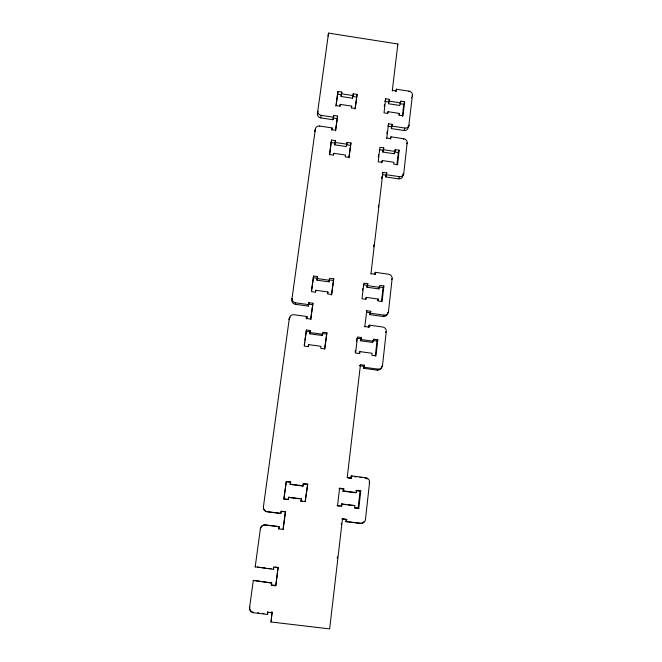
<?xml version="1.0" encoding="UTF-8"?>
<svg xmlns="http://www.w3.org/2000/svg" width="662" height="662" viewBox="0 0 662 662"><rect width="100%" height="100%" fill="white"/><g stroke="black" fill="none" stroke-linecap="round" stroke-linejoin="round"><path stroke-width="0.99" d="M267.796 612.011L267.514 614.485L253.389 612.698M271.693 582.99L253.289 580.4L271.693 582.99L271.387 585.282L275.781 585.812L278.172 567.591L275.566 567.011M253.389 612.813A4.684 4.452 -72.9 0 1 249.591 607.642L249.624 607.079A4.651 4.419 -72.9 0 0 253.397 612.209M382.288 174.007L382.893 172.343L386.774 172.923L385.739 176.936L398.574 178.848A3.906 3.624 22.1 0 0 402.827 175.786L403.042 173.866M388.246 124.696L388.561 123.769L392.384 124.348L391.333 128.585L403.994 130.505A3.848 3.525 20.9 0 0 408.173 127.551L408.38 125.681M345.862 521.623L346.491 521.582L346.747 519.389L346.118 519.438L345.862 521.623L360.716 523.361A4.427 4.286 84.4 0 0 365.457 519.505L369.553 482.548A4.344 4.237 77.3 0 0 365.821 477.707L351.77 475.904L351.108 476.251L350.877 478.254M381.66 366.682L382.495 365.623L386.269 331.521A4.113 3.972 32.8 0 0 382.669 326.995L369.189 325.125L368.345 327.301M387.593 313.143L388.462 311.752L392.127 278.628A4.046 3.864 27.2 0 0 388.569 274.2L375.288 272.314L374.46 274.424M402.827 175.786L403.754 173.593L407.155 142.901A3.898 3.583 21.3 0 0 403.721 138.739L390.944 136.811L390.307 138.615M408.768 126.012L412.426 95.22A3.84 3.484 20.3 0 0 409.042 91.157L396.439 89.213L395.843 91.05M358.101 508.433L360.045 491.163L360.765 490.914L358.804 508.308L354.724 508.011M375.313 355.974L377.001 341.021L377.803 339.796L373.749 339.242L372.971 340.467L377.001 341.021M381.511 301.086L383.041 287.523L383.877 285.976L379.872 285.413L378.846 288.897L366.913 287.209L367.865 283.717L363.86 283.154L362.015 298.752L366.036 299.315L366.268 297.362L378.325 299.05L378.101 301.003L382.115 301.566L383.877 285.976M396.894 164.855L398.284 152.541L399.178 150.216L395.33 149.637L394.751 151.184M402.38 116.289L403.729 104.306L404.647 101.716L400.858 101.137L400.262 102.867M377.803 339.796L375.999 355.85L371.92 355.295L372.152 353.285L359.913 351.613L359.218 352.755M399.178 150.216L397.548 164.664L393.691 164.085L393.898 162.273L382.305 160.543L381.511 162.811M404.647 101.716L403.059 115.776L399.252 115.196L399.459 113.434L388.031 111.688L387.485 113.376M378.846 288.897L379.069 286.96L383.041 287.523M382.305 160.543L382.09 162.356L378.217 161.776L379.93 147.32L383.786 147.899L382.777 152.028L394.262 153.758L394.461 151.962L398.284 152.541M341.203 506.306L341.46 504.138L342.055 503.972L354.807 505.586L354.559 507.771L358.804 508.308M342.974 491.171L343.586 490.923L343.835 488.755L343.23 489.019L342.974 491.171L355.602 492.776L356.297 492.536L356.537 490.377L360.765 490.914M359.913 351.613L359.673 353.624L355.585 353.069L357.488 337.008L361.56 337.562L360.625 340.789L372.739 342.453L373.749 339.242M394.262 153.758L395.33 149.637M388.644 101.998L384.87 101.418L385.673 98.803L389.471 99.391L388.445 103.735L399.765 105.473L400.858 101.137M337.248 558.529L337.454 556.75M341.236 524.378L341.36 523.278M373.658 246.802L373.889 244.766M378.292 207.115L378.523 205.079M381.618 178.624L381.858 176.589M386.906 133.327L387.146 131.299M271.569 612.019L272.115 612.085L271.023 621.982L329.643 628.9L342.477 518.851L346.747 519.389M347.219 477.559L360.459 364.688L364.555 365.242L363.595 368.32L377.15 370.157A4.121 4.022 39.3 0 0 381.602 367.038M364.77 326.796L366.756 310.726L370.786 311.289L369.81 314.64L383.157 316.494A4.063 3.914 30.3 0 0 387.535 313.49M370.935 273.985L382.893 172.343M386.691 138.623L388.561 123.769M392.243 91.042L397.862 44.006L328.534 33.1L328.087 36.071M363.595 368.32L364.555 365.242M369.81 314.64L370.786 311.289M351.026 478.303L351.77 475.904M368.817 327.359L369.189 325.125M374.924 274.548L375.288 272.314M385.739 176.936L386.774 172.923M390.58 139.053L390.944 136.811M391.333 128.585L392.384 124.348M396.075 91.455L396.439 89.213M355.163 352.209L355.395 350.215M356.462 341.236L356.694 339.242M362.47 290.535L362.693 288.599M378.3 156.853L378.548 154.8M384.274 106.408L384.514 104.414M343.835 488.755L339.598 488.217L337.537 505.619L341.799 506.157L342.055 503.972M385.673 98.803L384.01 112.863L387.824 113.45L388.031 111.688M360.625 340.789L361.56 337.562M366.913 287.209L367.865 283.717M382.777 152.028L383.786 147.899M388.445 103.735L389.471 99.391M307.714 484.145L305.157 501.746L307.714 484.145L303.453 483.599L302.848 486.057L290.13 484.435L290.668 481.977L286.398 481.431L283.882 499.057L287.291 499.487M324.521 349.056L326.896 332.812L322.808 332.25L322.104 335.51L309.907 333.838L310.536 330.561L306.44 329.999L304.909 340.285M331.372 295.037L333.722 278.892L329.701 278.321L328.964 281.855L316.949 280.167L317.611 276.617L313.581 276.046L311.529 290.279M348.766 157.821L350.951 142.975L347.078 142.396L346.499 144.779L350.347 145.35M354.956 109.048L357.099 94.409L353.285 93.822L352.457 98.216L341.062 96.47L341.294 94.724L337.496 94.145L335.907 106.143M326.896 332.812L324.852 348.891L320.747 348.328L321.004 346.309L308.691 344.629L308.327 345.829M333.722 278.892L331.745 294.499L327.707 293.936L327.955 291.975L315.815 290.279L315.418 291.81M350.951 142.975L349.114 157.44L345.225 156.861L345.456 155.049L333.789 153.303L333.466 154.858M357.099 94.409L355.32 108.477L351.489 107.898L351.712 106.127L340.21 104.373L339.863 106.102M300.904 501.208L301.508 498.842L300.904 501.208L302.608 501.424M322.104 335.51L322.361 333.524L326.416 334.078M328.964 281.855L329.213 279.927L333.209 280.489M302.848 486.057L303.453 483.599M329.444 154.941L331.091 142.462L334.947 143.042L334.715 144.837L346.276 146.567L347.078 142.396M352.457 98.216L353.285 93.822M275.781 585.812L278.007 567.309M282.997 529.401L285.314 511.817L281.019 511.42M310.627 319.448L312.944 303.229L308.881 302.666L308.269 306.084L295.36 304.288A4.08 3.955 10.5 0 1 291.851 299.803L315.352 129.057A3.922 3.616 13.3 0 1 319.721 126.053L332.067 127.923L331.827 129.711L335.692 130.29L337.57 116.024L333.722 115.436L332.994 119.739L320.764 117.886A3.881 3.558 13.3 0 1 317.412 113.765L328.534 33.1M335.46 130.72L337.57 116.024M271.023 621.982L272.115 612.085M310.768 319.423L312.944 303.229M288.144 499.595L288.665 497.22L301.508 498.842M288.665 497.22L288.375 499.405L284.089 498.867M290.13 484.435L290.668 481.977M308.691 344.629L308.426 346.648L304.305 346.085L306.44 329.999M309.907 333.838L310.536 330.561M315.815 290.279L315.559 292.24L311.512 291.669L313.581 276.046M316.949 280.167L317.611 276.617M333.789 153.303L333.557 155.123L329.659 154.536L331.571 140.063L335.452 140.65L335.22 142.454L346.847 144.2M340.21 104.373L339.978 106.143L336.139 105.556L338.001 91.48L341.832 92.068L341.6 93.822L353.061 95.576M267.671 611.994L267.514 614.485M271.387 585.282L271.569 582.601M273.638 567.061L273.505 569.328L255.16 566.821M280.928 512.107L280.746 513.472L267.084 511.767A4.419 4.311 -70.1 0 1 263.402 506.844L289.368 318.141A4.129 4.022 9.7 0 1 294.011 314.723L307.044 316.527L306.713 318.77M306.589 318.761L307.044 316.527M332.994 119.739L333.234 117.968L337.057 118.548M273.505 569.328L273.811 567.053L278.172 567.591M278.876 528.88L279.165 526.662L265.313 524.941A4.502 4.361 -71.2 0 0 260.423 528.855M308.269 306.084L308.881 302.666M333.722 115.436L333.483 117.215L321.178 115.345A3.906 3.583 13.4 0 1 317.801 111.208L317.412 113.765M283.882 499.057L286.174 481.746L290.419 482.284M304.247 345.274L304.644 342.279M249.591 607.642L253.289 580.4M255.168 567.094L260.373 528.847A4.469 4.336 -71.1 0 1 265.239 524.958L278.992 526.662L278.702 528.872L283.195 529.418L285.529 511.709L281.218 511.172L280.928 513.381L267.175 511.66A4.452 4.336 -70.1 0 1 263.459 506.703M315.352 129.057L314.971 131.515A3.898 3.6 13.2 0 1 315.451 130.199M320.764 117.886L321.178 115.345M319.647 126.525L319.721 126.053M291.851 299.803L292.099 298.314A4.113 3.98 10.6 0 0 295.633 302.832L308.624 304.636M289.368 318.141L289.145 319.506A4.104 3.997 9.6 0 1 290.27 317.247M295.36 304.288L295.633 302.832M337.496 94.145L338.001 91.48M331.645 130.075L332.067 127.923M331.091 142.462L331.571 140.063M341.062 96.47L341.832 92.068M335.601 130.753L335.692 130.29M334.715 144.837L335.452 140.65M351.315 107.848L351.712 106.127M397.539 45.09L397.862 44.006M327.475 293.498L327.955 291.975M387.783 126.086L391.532 126.814M398.863 115.114L399.459 113.434M408.859 91.662L409.042 91.157M411.532 97.678L411.466 97.844A3.815 3.467 20.3 0 0 411.491 97.529M412.07 96.213L412.426 95.22M403.994 130.505L404.912 128.056A3.873 3.55 20.9 0 0 409.124 125.085M403.489 139.343L403.721 138.739M408.173 127.551L408.711 126.169M406.799 143.786L407.155 142.901M398.574 178.848L399.476 176.663A3.931 3.649 22.1 0 0 403.754 173.593M365.548 298.835L366.268 297.362M366.434 311.339L366.756 310.726M377.522 300.515L378.325 299.05M391.573 279.621L392.127 278.628M383.157 316.494L383.993 315.129A4.088 3.931 30.3 0 0 388.462 311.752M359.805 365.689L360.459 364.688M385.632 332.473L386.269 331.521M377.15 370.157L377.961 369.123A4.154 4.046 39.2 0 0 382.495 365.623M339.598 488.217L339.018 488.482L343.23 489.019M365.11 478.014L365.821 477.707M369.065 482.739L369.553 482.548M356.537 490.377L355.85 490.625L360.045 491.163M354.807 505.586L348.278 504.998M342.477 518.851L341.915 518.9L346.118 519.438M267.82 612.16L272.239 612.689M257.783 612.731L258.66 612.83M263.037 613.351L263.915 613.459M271.271 584.877L275.624 585.398M257.435 567.094L259.711 567.375M261.995 567.648L265.404 568.062M267.688 568.344L271.097 568.757M301.227 501.026L305.505 501.573M336.975 505.768L339.507 506.091M346.491 521.582L360.716 523.361M303.122 483.897L307.35 484.435M290.378 484.145L303.179 485.776M343.586 490.923L356.297 492.536M288.425 497.427L299.224 498.792M341.46 504.138L346.325 504.75M351.108 476.251L351.985 476.359M354.6 476.698L356.346 476.921M359.838 477.368L361.576 477.592M347.302 477.509L351.522 478.055M347.98 478.014L350.082 478.287M359.764 365.755L363.827 366.309M364.315 367.278L377.961 369.123M306.092 331.29L310.164 331.844M356.818 338.241L360.856 338.803M310.271 332.564L322.551 334.252M361.32 339.565L373.517 341.244M308.525 304.123L312.563 304.685M366.525 312.191L370.033 312.679M370.555 313.258L383.993 315.129M305.894 317.785L306.696 317.901M368.444 326.44L370.116 326.672M306.779 318.521L310.867 319.084M364.903 326.556L368.957 327.111M313.192 277.668L317.206 278.23M363.157 284.718L367.137 285.281M317.355 278.561L329.453 280.266M367.642 285.661L379.657 287.358M374.518 273.944L375.337 274.06M371.076 273.679L375.064 274.242M386.558 174.751L399.476 176.663M382.33 174.586L385.946 175.124M386.898 138.019L390.737 138.598M383.571 149.703L395.131 151.433M379.152 149.67L382.984 150.241M389.264 101.145L400.659 102.891M352.68 96.47L356.47 97.049M399.964 103.727L403.729 104.306M392.177 126.119L404.912 128.056M392.45 90.371L396.24 90.959M365.068 478.038A4.32 4.212 77.5 0 1 367.278 479.023M364.009 521.499A4.394 4.253 84.5 0 1 359.987 523.394"/></g></svg>
